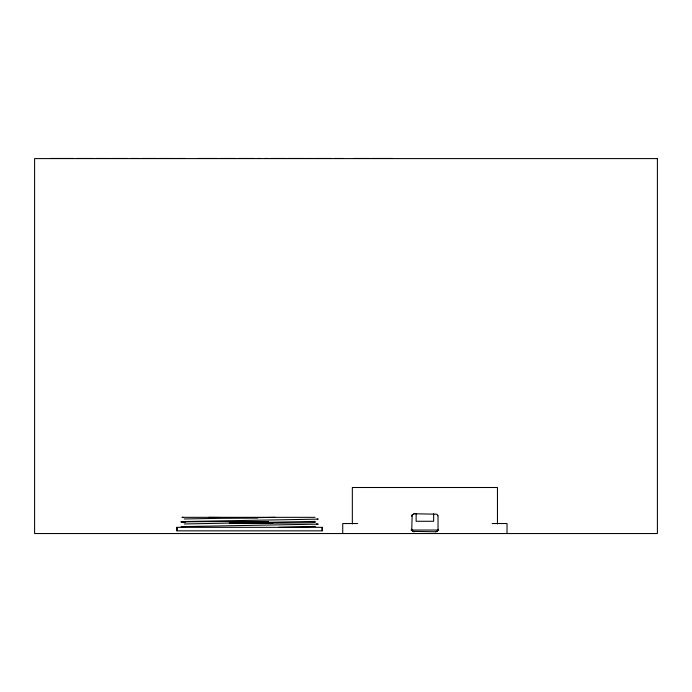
<?xml version="1.0" encoding="UTF-8"?>
<svg xmlns="http://www.w3.org/2000/svg" width="692" height="692" viewBox="0 0 692 692"><rect width="100%" height="100%" fill="white"/><g stroke="black" fill="none" stroke-linecap="round" stroke-linejoin="round"><path stroke-width="1.04" d="M438.027 529.285L437.915 530.037A2.5 2.5 0 0 1 435.527 531.785L412.873 531.361L411.757 529.285L412.19 514.874L414.266 513.775L436.92 514.199L438.027 516.275L438.027 529.285L437.292 531.058L435.527 531.785M411.757 516.275L411.809 515.791M411.956 515.315L412.19 514.874M315.344 521.396L184.236 523.974M315.344 526.404L278.504 527.339M183.017 517.331L182.152 517.331L315.059 517.331M184.236 518.974L274.888 517.331M413.781 513.819L414.266 513.775M50.49 158.459L73.188 158.459M76.873 158.459L93.204 158.459M95.98 158.459L110.287 158.459M111.576 158.459L127.345 158.459M130.987 158.459L139.386 158.459M141.678 158.459L156.876 158.459M159.082 158.459L175.171 158.459M176.867 158.459L184.894 158.459M197.739 158.459L217.409 158.459M219.84 158.459L235.6 158.459M238.939 158.459L254.137 158.459M257.606 158.459L260.512 158.459M264.863 158.459L267.813 158.459M271.022 158.459L285.796 158.459M287.898 158.459L304.221 158.459M305.302 158.459L313.329 158.459M315.059 158.459L331.148 158.459M334.677 158.459L343.076 158.459M353.664 158.459L369.623 158.459M371.665 158.459L392.459 158.459M357.617 523.533L342.73 523.533L342.73 533.541M492.142 523.533L507.028 523.533L507.028 533.541M322.195 527.339L176.832 527.339L176.832 530.842L322.195 530.842L322.195 527.339L322.161 530.842M411.1 530.037L438.693 530.037M257.77 517.953L209.01 517.331M316.495 523.939L318.208 524.138L181.07 526.638L182.662 526.794M317.161 518.974L318.208 519.13L181.079 521.595L181.538 521.707M437.837 515.315L437.984 515.791M411.757 529.285L411.878 530.037A2.5 2.5 0 0 0 414.266 531.785M497.453 523.905L497.453 487.505L352.34 487.505L352.34 523.905M433.65 513.775L433.65 521.275L416.134 521.275L416.134 513.775M177.1 527.339L177.1 530.842M272.795 523.126A68.594 0.77 0.2 0 1 239.32 523.066M185.447 522.408A68.594 0.77 0.2 0 1 199.218 521.664A68.594 0.77 0.2 0 1 268.565 521.656M315.293 522.417A65.714 0.796 0 0 1 229.389 523.135M228.334 521.621A65.714 0.796 0 0 1 260.261 521.586M657.4 158.589L34.6 158.589L34.6 533.541L657.4 533.541L657.4 158.589"/></g></svg>
